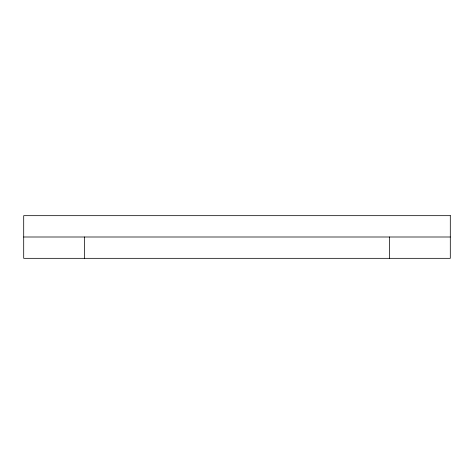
<?xml version="1.0" encoding="UTF-8"?>
<svg xmlns="http://www.w3.org/2000/svg" width="474" height="474" viewBox="0 0 474 474"><rect width="100%" height="100%" fill="white"/><g stroke="black" fill="none" stroke-linecap="round" stroke-linejoin="round"><path stroke-width="0.71" d="M23.7 237L450.3 237M389.355 237L389.355 258.33M84.645 237L84.645 258.33M450.3 215.67L23.7 215.67L23.7 258.33L450.3 258.33L450.3 215.67"/></g></svg>
